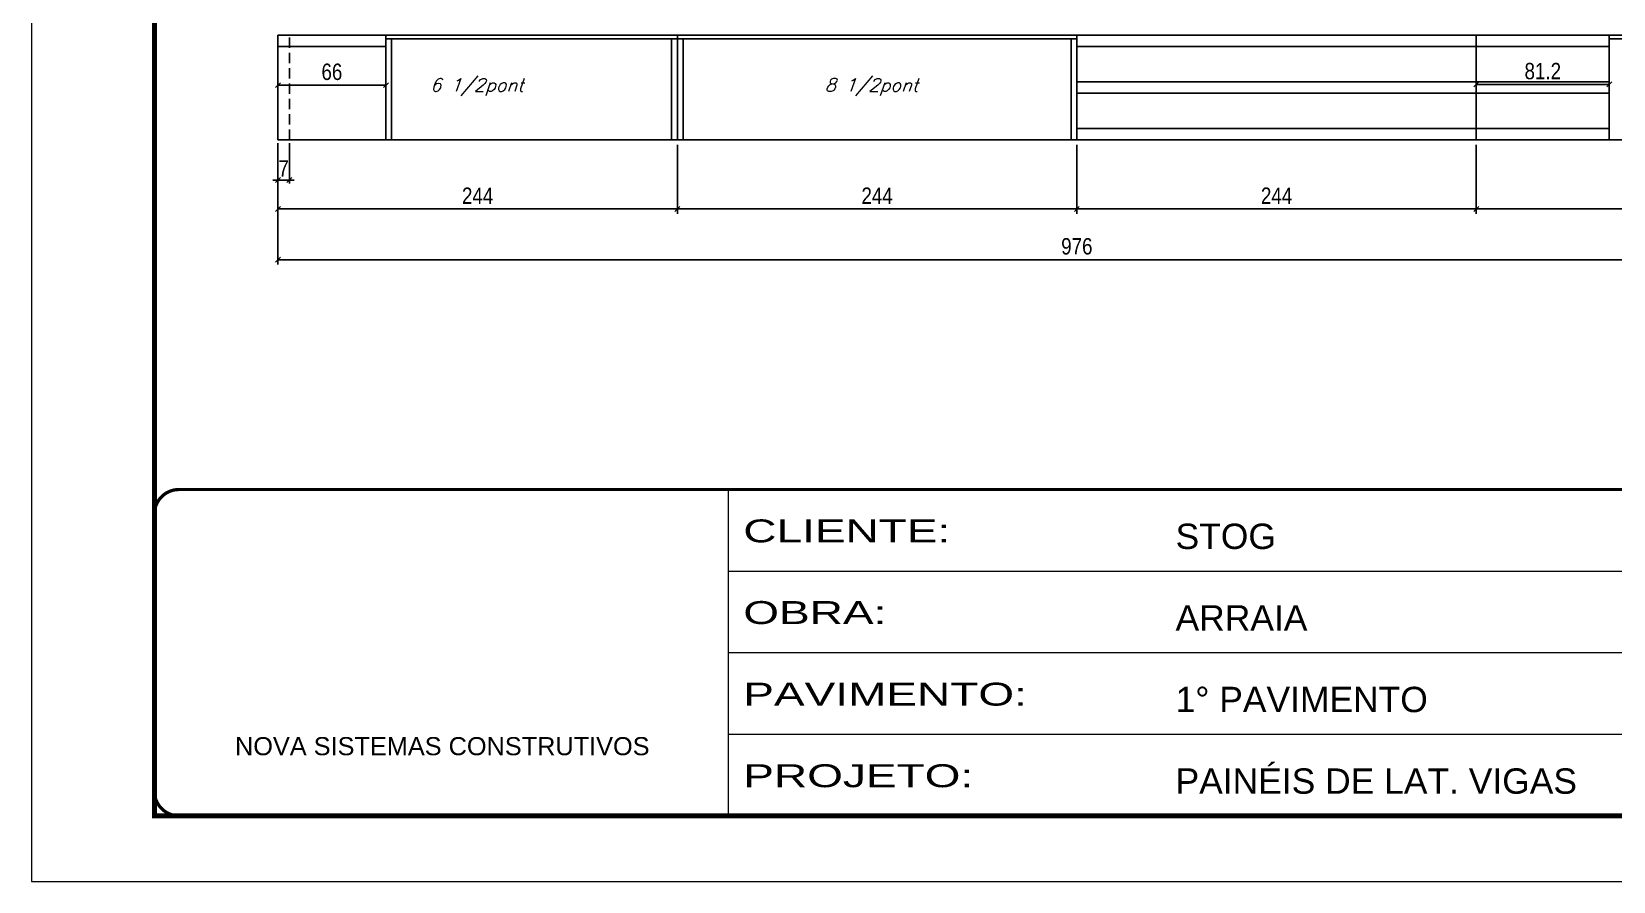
# Model space of a CAD drawing. Extents: x -3394 to 16474, y -5031 to 14397.
# Drawn here: x 7442 to 8408, y -2733 to -2215 of the extents above; entities that cross this region are included whole.
import ezdxf

# ---------------------------------------------------------------- set-up
doc = ezdxf.new("R2010")
doc.units = 0
for name, pattern in [('CONTINUO', [0]), ('DASHED', [0.75, 0.5, -0.25]), ('HIDDEN', [0.375, 0.25, -0.125])]:
    doc.linetypes.add(name, pattern=pattern)
doc.layers.get('0').update_dxf_attribs({"linetype": 'CONTINUOUS'})
doc.layers.get('Defpoints').update_dxf_attribs({"linetype": 'CONTINUOUS'})
for name, color, linetype in [('COTA', 241, 'CONTINUOUS'), ('Painéis', 200, 'CONTINUOUS'), ('SARR_2.2x7', 40, 'CONTINUOUS'), ('SARR_3.5x7', 81, 'CONTINUOUS'), ('texto', 7, 'CONTINUOUS')]:
    doc.layers.add(name, color=color, linetype=linetype)
doc.layers.add('Folhas', color=255, linetype='CONTINUOUS', lineweight=9)
doc.layers.add('SARRAFO DE PRESSAO', color=251, linetype='DASHED', lineweight=9)
doc.styles.add('ARIAL', font='arial.ttf')
doc.styles.add('COTA TECNICA', font='techl___.ttf', dxfattribs={"height": 10})
doc.styles.add('ROMANS', font='romans.shx')
doc.styles.add('Tecnologia', font='')
doc.styles.get('Tecnologia').set_extended_font_data('Forgotten Futurist')
doc.dimstyles.new('PAINEL', dxfattribs={"dimtxt": 10, "dimasz": 3, "dimexe": 3, "dimexo": 3, "dimgap": 3, "dimtad": 1, "dimdec": 1, "dimzin": 12, "dimdsep": 46, "dimtxsty": 'COTA TECNICA', "dimblk1": 'OBLIQUE', "dimblk2": 'OBLIQUE', "dimsah": 1, "dimcen": 0.9, "dimclrd": 4, "dimclre": 4, "dimclrt": 240, "dimadec": 1, "dimazin": 3, "dimtfac": 1, "dimtdec": 1, "dimtmove": 0, "dimatfit": 3, "dimfxl": 1, "dimtolj": 1, "dimtzin": 12, "dimarcsym": 0})

# ---------------------------------------------------------------- blocks, each defined once
blk = doc.blocks.new('9999999999')
at = {"color": 30, "linetype": 'CONTINUO'}
for p, q in [((98564.56, 34230.21), (98564.56, 34429.45)), ((98564.56, 34379.64), (99583.98, 34379.64)), ((98564.56, 34329.83), (99487.98, 34329.83)), ((98564.56, 34280.02), (99487.98, 34280.02))]:
    blk.add_line(p, q, dxfattribs=at)
at = {"color": 30, "linetype": 'CONTINUO', "const_width": 2}
blk.add_lwpolyline([(99583.98, 34230.21), (99583.98, 34414.45, 0.414214), (99568.98, 34429.45), (98228.98, 34429.45, 0.414214), (98213.98, 34414.45), (98213.98, 34245.21, 0.414214), (98228.98, 34230.21), (99583.98, 34230.21)], format="xyb", dxfattribs=at)
at = {"layer": 'Folhas'}
blk.add_lwpolyline([(98138.98, 34190.21), (99623.98, 34190.21), (99623.98, 35240.21), (98138.98, 35240.21)], close=True, dxfattribs=at)
at = {"layer": 'Folhas', "color": 30, "const_width": 3}
blk.add_lwpolyline([(98213.98, 34230.21), (99583.98, 34230.21), (99583.98, 35200.21), (98213.98, 35200.21)], close=True, dxfattribs=at)
at = {"color": 7, "linetype": 'Continuous', "ltscale": 5, "style": 'ARIAL'}
for s, height, p in [('STOG', 15.483, (98837.68, 34393.13)), ('ARRAIA', 15.483, (98837.68, 34343.32)), ('1° PAVIMENTO', 15.4829, (98837.68, 34293.51)), ('NOVA SISTEMAS CONSTRUTIVOS', 11.0592, (98263.19, 34267.21)), ('PAINÉIS DE LAT. VIGAS', 15.4829, (98837.68, 34243.7))]:
    blk.add_text(s, height=height, dxfattribs=at).set_placement(p)
at = {"layer": 'Folhas', "color": 7, "style": 'Tecnologia', "width": 1.5}
for s, p in [('CLIENTE:', (98573.65, 34397.17)), ('OBRA:', (98573.65, 34347.31)), ('PAVIMENTO:', (98573.65, 34297.5)), ('PROJETO:', (98573.65, 34247.69))]:
    blk.add_text(s, height=14, dxfattribs=at).set_placement(p)
blk = doc.blocks.new('_Oblique')
at = {"color": 0, "linetype": 'ByBlock', "lineweight": -2}
blk.add_line((-0.5, -0.5), (0.5, 0.5), dxfattribs=at)
blk = doc.blocks.new('*D2023')
at = {"layer": 'COTA', "color": 4, "linetype": 'ByBlock', "lineweight": -2, "transparency": 16777216}
for p, q in [((7592.61, -2283.79), (7592.61, -2325.95)), ((7836.61, -2283.79), (7836.61, -2325.95)), ((7592.61, -2322.95), (7836.61, -2322.95))]:
    blk.add_line(p, q, dxfattribs=at)
at = {"layer": 'Defpoints', "color": 0, "linetype": 'ByBlock', "transparency": 16777216}
for p in [(7592.61, -2280.79), (7836.61, -2280.79), (7836.61, -2322.95)]:
    blk.add_point(p, dxfattribs=at)
at = {"layer": 'COTA', "color": 4, "linetype": 'ByBlock', "lineweight": -2, "transparency": 16777216, "xscale": 3, "yscale": 3, "zscale": 3, "rotation": 180}
blk.add_blockref('_Oblique', (7592.61, -2322.95), dxfattribs=at)
at = {"layer": 'COTA', "color": 4, "linetype": 'ByBlock', "lineweight": -2, "transparency": 16777216, "xscale": 3, "yscale": 3, "zscale": 3}
blk.add_blockref('_Oblique', (7836.61, -2322.95), dxfattribs=at)
at = {"layer": 'COTA', "color": 240, "linetype": 'ByBlock', "transparency": 16777216, "insert": (7714.61, -2314.87), "char_height": 10, "attachment_point": 5, "style": 'COTA TECNICA'}
blk.add_mtext('\\A1;244', dxfattribs=at)
blk = doc.blocks.new('*D2024')
at = {"layer": 'COTA', "color": 4, "linetype": 'ByBlock', "lineweight": -2, "transparency": 16777216}
for p, q in [((7836.61, -2283.79), (7836.61, -2325.95)), ((8080.61, -2283.79), (8080.61, -2325.95)), ((7836.61, -2322.95), (8080.61, -2322.95))]:
    blk.add_line(p, q, dxfattribs=at)
at = {"layer": 'Defpoints', "color": 0, "linetype": 'ByBlock', "transparency": 16777216}
for p in [(7836.61, -2280.79), (8080.61, -2280.79), (8080.61, -2322.95)]:
    blk.add_point(p, dxfattribs=at)
at = {"layer": 'COTA', "color": 4, "linetype": 'ByBlock', "lineweight": -2, "transparency": 16777216, "xscale": 3, "yscale": 3, "zscale": 3, "rotation": 180}
blk.add_blockref('_Oblique', (7836.61, -2322.95), dxfattribs=at)
at = {"layer": 'COTA', "color": 4, "linetype": 'ByBlock', "lineweight": -2, "transparency": 16777216, "xscale": 3, "yscale": 3, "zscale": 3}
blk.add_blockref('_Oblique', (8080.61, -2322.95), dxfattribs=at)
at = {"layer": 'COTA', "color": 240, "linetype": 'ByBlock', "transparency": 16777216, "insert": (7958.61, -2314.87), "char_height": 10, "attachment_point": 5, "style": 'COTA TECNICA'}
blk.add_mtext('\\A1;244', dxfattribs=at)
blk = doc.blocks.new('*D2025')
at = {"layer": 'COTA', "color": 4, "linetype": 'ByBlock', "lineweight": -2, "transparency": 16777216}
for p, q in [((7592.61, -2283.79), (7592.61, -2356.94)), ((8568.61, -2283.79), (8568.61, -2356.94)), ((7592.61, -2353.94), (8568.61, -2353.94))]:
    blk.add_line(p, q, dxfattribs=at)
at = {"layer": 'Defpoints', "color": 0, "linetype": 'ByBlock', "transparency": 16777216}
for p in [(7592.61, -2280.79), (8568.61, -2280.79), (8568.61, -2353.94)]:
    blk.add_point(p, dxfattribs=at)
at = {"layer": 'COTA', "color": 4, "linetype": 'ByBlock', "lineweight": -2, "transparency": 16777216, "xscale": 3, "yscale": 3, "zscale": 3, "rotation": 180}
blk.add_blockref('_Oblique', (7592.61, -2353.94), dxfattribs=at)
at = {"layer": 'COTA', "color": 4, "linetype": 'ByBlock', "lineweight": -2, "transparency": 16777216, "xscale": 3, "yscale": 3, "zscale": 3}
blk.add_blockref('_Oblique', (8568.61, -2353.94), dxfattribs=at)
at = {"layer": 'COTA', "color": 240, "linetype": 'ByBlock', "transparency": 16777216, "insert": (8080.61, -2345.81), "char_height": 10, "attachment_point": 5, "style": 'COTA TECNICA'}
blk.add_mtext('\\A1;976', dxfattribs=at)
blk = doc.blocks.new('*D2026')
at = {"layer": 'COTA', "color": 4, "linetype": 'ByBlock', "lineweight": -2, "transparency": 16777216}
for p, q in [((8324.61, -2283.79), (8324.61, -2325.95)), ((8568.61, -2296.04), (8568.61, -2325.95)), ((8324.61, -2322.95), (8568.61, -2322.95))]:
    blk.add_line(p, q, dxfattribs=at)
at = {"layer": 'Defpoints', "color": 0, "linetype": 'ByBlock', "transparency": 16777216}
for p in [(8324.61, -2280.79), (8568.61, -2293.04), (8568.61, -2322.95)]:
    blk.add_point(p, dxfattribs=at)
at = {"layer": 'COTA', "color": 4, "linetype": 'ByBlock', "lineweight": -2, "transparency": 16777216, "xscale": 3, "yscale": 3, "zscale": 3, "rotation": 180}
blk.add_blockref('_Oblique', (8324.61, -2322.95), dxfattribs=at)
at = {"layer": 'COTA', "color": 4, "linetype": 'ByBlock', "lineweight": -2, "transparency": 16777216, "xscale": 3, "yscale": 3, "zscale": 3}
blk.add_blockref('_Oblique', (8568.61, -2322.95), dxfattribs=at)
at = {"layer": 'COTA', "color": 240, "linetype": 'ByBlock', "transparency": 16777216, "insert": (8446.61, -2314.87), "char_height": 10, "attachment_point": 5, "style": 'COTA TECNICA'}
blk.add_mtext('\\A1;244', dxfattribs=at)
blk = doc.blocks.new('*D2055')
at = {"layer": 'COTA', "color": 4, "linetype": 'ByBlock', "lineweight": -2, "transparency": 16777216}
for p, q in [((8080.61, -2283.79), (8080.61, -2325.95)), ((8324.61, -2283.79), (8324.61, -2325.95)), ((8080.61, -2322.95), (8324.61, -2322.95))]:
    blk.add_line(p, q, dxfattribs=at)
at = {"layer": 'Defpoints', "color": 0, "linetype": 'ByBlock', "transparency": 16777216}
for p in [(8080.61, -2280.79), (8324.61, -2280.79), (8324.61, -2322.95)]:
    blk.add_point(p, dxfattribs=at)
at = {"layer": 'COTA', "color": 4, "linetype": 'ByBlock', "lineweight": -2, "transparency": 16777216, "xscale": 3, "yscale": 3, "zscale": 3, "rotation": 180}
blk.add_blockref('_Oblique', (8080.61, -2322.95), dxfattribs=at)
at = {"layer": 'COTA', "color": 4, "linetype": 'ByBlock', "lineweight": -2, "transparency": 16777216, "xscale": 3, "yscale": 3, "zscale": 3}
blk.add_blockref('_Oblique', (8324.61, -2322.95), dxfattribs=at)
at = {"layer": 'COTA', "color": 240, "linetype": 'ByBlock', "transparency": 16777216, "insert": (8202.61, -2314.87), "char_height": 10, "attachment_point": 5, "style": 'COTA TECNICA'}
blk.add_mtext('\\A1;244', dxfattribs=at)
blk = doc.blocks.new('*D2056')
at = {"layer": 'COTA', "color": 4, "lineweight": -2, "transparency": 16777216}
for p, q in [((7592.61, -2226.79), (7592.61, -2250.39)), ((7658.61, -2226.79), (7658.61, -2250.39)), ((7658.61, -2247.39), (7592.61, -2247.39))]:
    blk.add_line(p, q, dxfattribs=at)
at = {"layer": 'Defpoints', "color": 0, "transparency": 16777216}
for p in [(7592.61, -2223.79), (7658.61, -2223.79), (7592.61, -2247.39)]:
    blk.add_point(p, dxfattribs=at)
at = {"layer": 'COTA', "color": 4, "lineweight": -2, "transparency": 16777216, "xscale": 3, "yscale": 3, "zscale": 3, "rotation": 180}
blk.add_blockref('_Oblique', (7592.61, -2247.39), dxfattribs=at)
at = {"layer": 'COTA', "color": 4, "lineweight": -2, "transparency": 16777216, "xscale": 3, "yscale": 3, "zscale": 3}
blk.add_blockref('_Oblique', (7658.61, -2247.39), dxfattribs=at)
at = {"layer": 'COTA', "color": 240, "transparency": 16777216, "insert": (7625.61, -2239.29), "char_height": 10, "attachment_point": 5, "style": 'COTA TECNICA'}
blk.add_mtext('\\A1;66', dxfattribs=at)
blk = doc.blocks.new('*D2057')
at = {"layer": 'COTA', "color": 4, "lineweight": -2, "transparency": 16777216}
for p, q in [((8324.61, -2226.79), (8324.61, -2249.93)), ((8405.81, -2226.79), (8405.81, -2249.93)), ((8324.61, -2246.93), (8405.81, -2246.93))]:
    blk.add_line(p, q, dxfattribs=at)
at = {"layer": 'Defpoints', "color": 0, "transparency": 16777216}
for p in [(8324.61, -2223.79), (8405.81, -2223.79), (8405.81, -2246.93)]:
    blk.add_point(p, dxfattribs=at)
at = {"layer": 'COTA', "color": 4, "lineweight": -2, "transparency": 16777216, "xscale": 3, "yscale": 3, "zscale": 3, "rotation": 180}
blk.add_blockref('_Oblique', (8324.61, -2246.93), dxfattribs=at)
at = {"layer": 'COTA', "color": 4, "lineweight": -2, "transparency": 16777216, "xscale": 3, "yscale": 3, "zscale": 3}
blk.add_blockref('_Oblique', (8405.81, -2246.93), dxfattribs=at)
at = {"layer": 'COTA', "color": 240, "transparency": 16777216, "insert": (8365.21, -2238.84), "char_height": 10, "attachment_point": 5, "style": 'COTA TECNICA'}
blk.add_mtext('\\A1;81.2', dxfattribs=at)
blk = doc.blocks.new('*D2232')
at = {"layer": 'COTA', "color": 4, "linetype": 'Continuous', "lineweight": -2, "transparency": 16777216}
for p, q in [((7592.61, -2282.79), (7592.61, -2307.32)), ((7599.61, -2282.79), (7599.61, -2307.32)), ((7592.61, -2305.32), (7589.61, -2305.32)), ((7592.61, -2305.32), (7599.61, -2305.32)), ((7599.61, -2305.32), (7602.61, -2305.32))]:
    blk.add_line(p, q, dxfattribs=at)
at = {"layer": 'Defpoints', "color": 0, "linetype": 'Continuous', "transparency": 16777216}
for p in [(7592.61, -2280.79), (7599.61, -2280.79), (7599.61, -2305.32)]:
    blk.add_point(p, dxfattribs=at)
at = {"layer": 'COTA', "color": 4, "linetype": 'Continuous', "lineweight": -2, "transparency": 16777216, "xscale": 3, "yscale": 3, "zscale": 3}
blk.add_blockref('_Oblique', (7592.61, -2305.32), dxfattribs=at)
at = {"layer": 'COTA', "color": 4, "linetype": 'Continuous', "lineweight": -2, "transparency": 16777216, "xscale": 3, "yscale": 3, "zscale": 3, "rotation": 180}
blk.add_blockref('_Oblique', (7599.61, -2305.32), dxfattribs=at)
at = {"layer": 'COTA', "color": 240, "linetype": 'Continuous', "transparency": 16777216, "insert": (7596.11, -2298.24), "char_height": 10, "attachment_point": 5, "style": 'COTA TECNICA'}
blk.add_mtext('\\A1;7', dxfattribs=at)

msp = doc.modelspace()

# ---------------------------------------------------------------- linework, layer by layer
at = {"layer": 'Painéis', "linetype": 'ByBlock'}
for p, q in [((7592.61, -2216.79), (8568.61, -2216.79)), ((7592.61, -2280.79), (7592.61, -2216.79)), ((7836.61, -2280.79), (7836.61, -2216.79)), ((8080.61, -2280.79), (8080.61, -2216.79)), ((8324.61, -2280.79), (8324.61, -2216.79)), ((7592.61, -2280.79), (8568.61, -2280.79))]:
    msp.add_line(p, q, dxfattribs=at)
at = {"layer": 'SARR_2.2x7', "linetype": 'HIDDEN', "ltscale": 25}
msp.add_line((7599.61, -2280.79), (7599.61, -2216.79), dxfattribs=at)
at = {"layer": 'SARR_2.2x7', "linetype": 'Continuous'}
for p, q in [((7658.61, -2218.99), (7836.61, -2218.99)), ((7836.61, -2218.99), (8080.61, -2218.99)), ((8405.81, -2218.99), (8553.61, -2218.99)), ((7592.61, -2223.79), (7658.61, -2223.79)), ((8080.61, -2223.79), (8324.61, -2223.79)), ((8324.61, -2223.79), (8405.81, -2223.79)), ((8080.61, -2245.29), (8324.61, -2245.29)), ((8324.61, -2245.29), (8405.81, -2245.29)), ((8080.61, -2252.29), (8324.61, -2252.29)), ((8324.61, -2252.29), (8405.81, -2252.29)), ((8080.61, -2273.79), (8324.61, -2273.79)), ((8324.61, -2273.79), (8405.81, -2273.79))]:
    msp.add_line(p, q, dxfattribs=at)
at = {"layer": 'SARR_3.5x7'}
for p, q in [((7658.61, -2216.79), (7658.61, -2280.79)), ((7662.11, -2218.99), (7662.11, -2280.79)), ((7833.11, -2218.99), (7833.11, -2280.79)), ((7836.61, -2218.99), (7836.61, -2280.79)), ((7840.11, -2218.99), (7840.11, -2280.79)), ((8077.11, -2218.99), (8077.11, -2280.79)), ((8080.61, -2218.99), (8080.61, -2280.79)), ((8324.61, -2218.99), (8324.61, -2280.79)), ((8405.81, -2216.79), (8405.81, -2280.79)), ((7658.61, -2280.79), (7662.11, -2280.79)), ((7833.11, -2280.79), (7836.61, -2280.79)), ((7836.61, -2280.79), (7840.11, -2280.79)), ((8077.11, -2280.79), (8080.61, -2280.79)), ((8080.61, -2280.79), (8084.11, -2280.79)), ((8321.11, -2280.79), (8324.61, -2280.79)), ((8324.61, -2280.79), (8328.11, -2280.79))]:
    msp.add_line(p, q, dxfattribs=at)

# ---------------------------------------------------------------- block references
at = {"layer": 'SARRAFO DE PRESSAO', "color": 6, "linetype": 'ByBlock'}
msp.add_blockref('9999999999', (-90696.77, -36923.7), dxfattribs=at)

# ---------------------------------------------------------------- texts
at = {"layer": 'texto', "color": 2, "char_height": 8, "attachment_point": 5, "style": 'ROMANS'}
for s, insert in [('{\\Q19;\\C256;6 1/2pont}', (7714.11, -2248.57)), ('{\\Q19;\\C256;8 1/2pont}', (7955.11, -2248.57))]:
    msp.add_mtext(s, dxfattribs=dict(at, insert=insert))

# ---------------------------------------------------------------- dimensions: what is measured, and where the dimension line sits
at = {"layer": 'COTA'}
for base, p1, p2, picture, middle in [((7592.61, -2247.39), (7658.61, -2223.79), (7592.61, -2223.79), '*D2056', (7625.61, -2239.29)), ((8405.81, -2246.93), (8324.61, -2223.79), (8405.81, -2223.79), '*D2057', (8365.21, -2238.84))]:
    dim = msp.add_linear_dim(base=base, p1=p1, p2=p2, dimstyle='PAINEL', dxfattribs=at)
    dim.commit()
    dim.dimension.update_dxf_attribs({"geometry": picture, "text_midpoint": middle})
at = {"layer": 'COTA', "linetype": 'Continuous'}
dim = msp.add_linear_dim(base=(7599.61, -2305.32), p1=(7592.61, -2280.79), p2=(7599.61, -2280.79), dimstyle='PAINEL', override={"dimexe": 2, "dimexo": 2, "dimgap": 2, "dimadec": 8, "dimtix": 1, "dimatfit": 2, "dimldrblk": 'Oblique'}, dxfattribs=at)
dim.commit()
dim.dimension.update_dxf_attribs({"geometry": '*D2232', "text_midpoint": (7596.11, -2298.24)})
at = {"layer": 'COTA', "linetype": 'ByBlock'}
for base, p1, p2, picture, middle in [((7836.61, -2322.95), (7592.61, -2280.79), (7836.61, -2280.79), '*D2023', (7714.61, -2314.87)), ((8568.61, -2353.94), (7592.61, -2280.79), (8568.61, -2280.79), '*D2025', (8080.61, -2345.81)), ((8324.61, -2322.95), (8080.61, -2280.79), (8324.61, -2280.79), '*D2055', (8202.61, -2314.87)), ((8568.61, -2322.95), (8324.61, -2280.79), (8568.61, -2293.04), '*D2026', (8446.61, -2314.87))]:
    dim = msp.add_linear_dim(base=base, p1=p1, p2=p2, dimstyle='PAINEL', dxfattribs=at)
    dim.commit()
    dim.dimension.update_dxf_attribs({"geometry": picture, "text_midpoint": middle})
dim = msp.add_linear_dim(base=(8080.61, -2322.95), p1=(7836.61, -2280.79), p2=(8080.61, -2280.79), dimstyle='PAINEL', override={"dimtmove": 1}, dxfattribs=at)
dim.commit()
dim.dimension.update_dxf_attribs({"geometry": '*D2024', "text_midpoint": (7958.61, -2314.87)})

doc.saveas('drawing.dxf')
